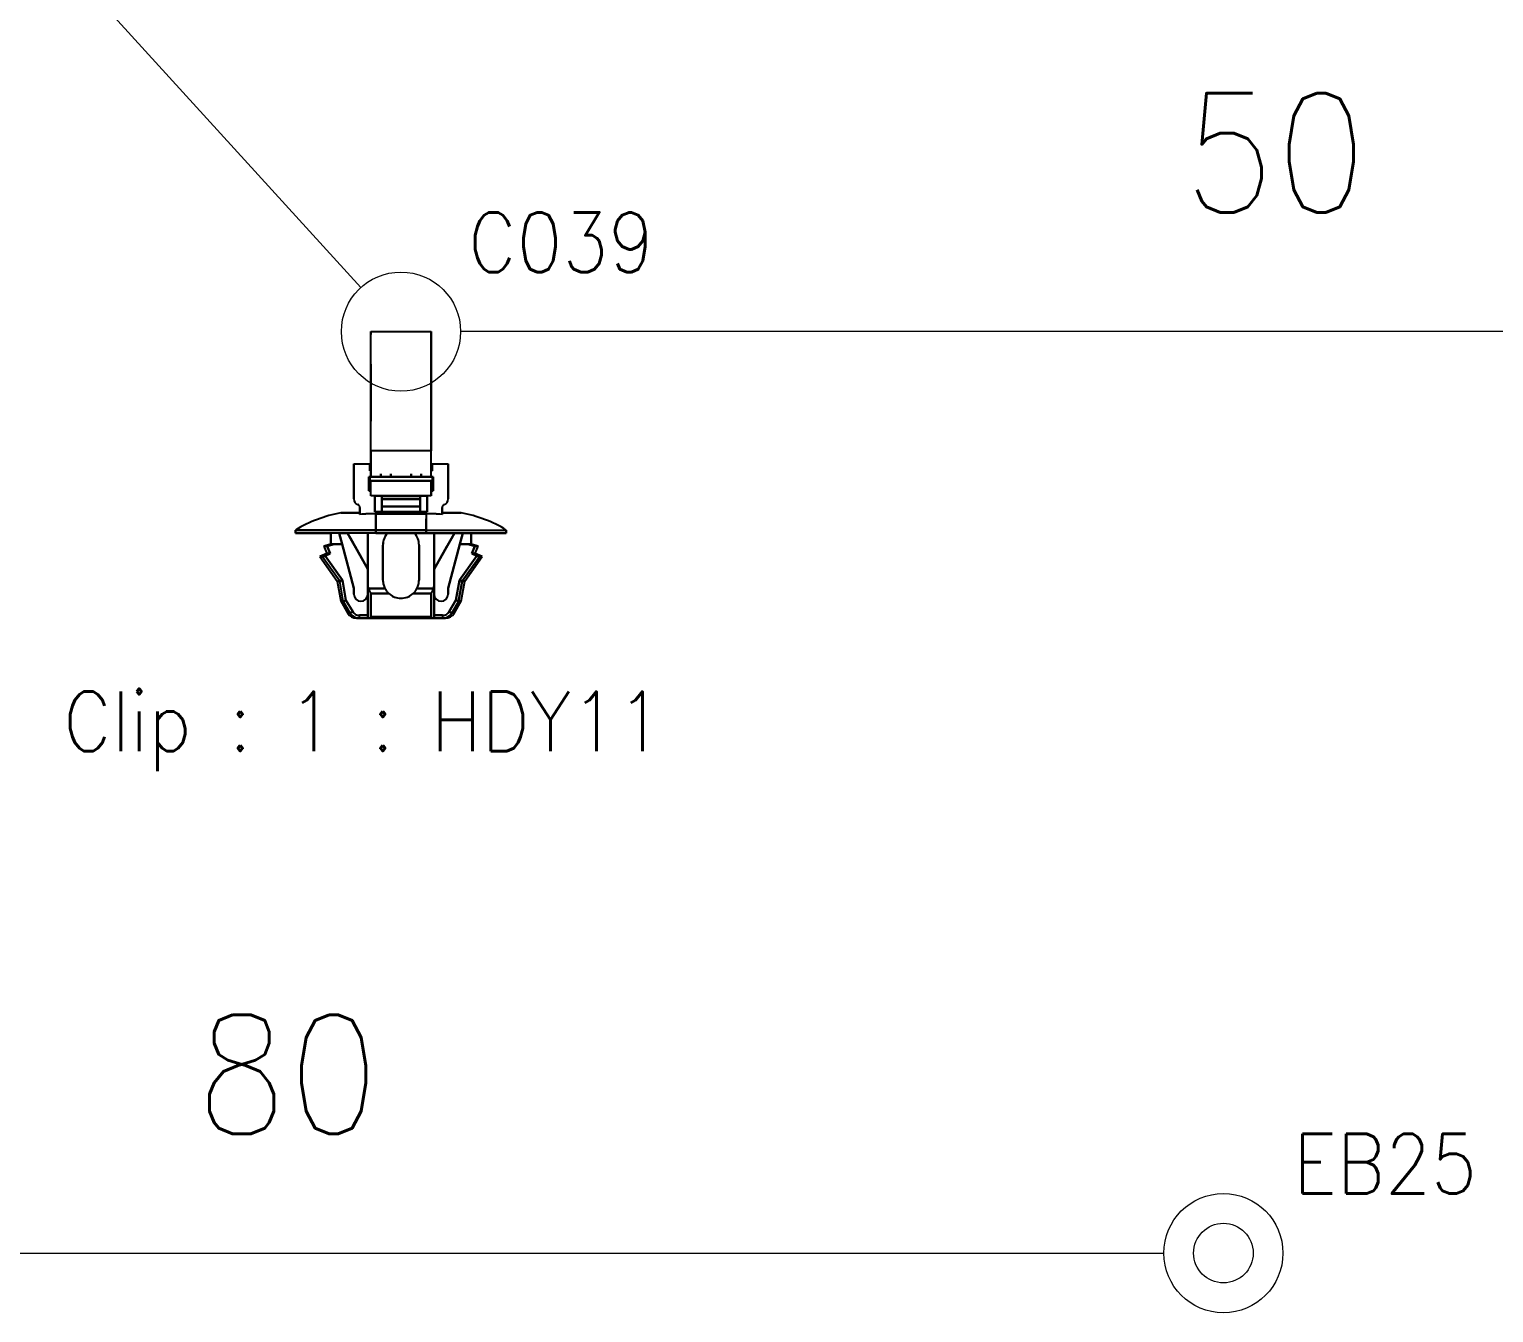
# Model space of a CAD drawing. Header units: inches. Extents: x 47316 to 59086, y 3141 to 11743.
# Drawn here: x 54144.2 to 54205.7, y 10043.7 to 10097.5 of the extents above; entities that cross this region are included whole.
import ezdxf

# ---------------------------------------------------------------- set-up
doc = ezdxf.new("R2010")
doc.units = ezdxf.units.IN
doc.header["$MEASUREMENT"] = 0
doc.styles.get("Standard").update_dxf_attribs({"font": ''})
doc.styles.get('Standard').set_extended_font_data('SimSun')
doc.linetypes.add('_VH_FELT_TAPE', pattern='A,0.4,-0.7,["FELT",Standard,S=0.3,R=0,X=-0.5,Y=-0.15],-0.7', length=1.8)

msp = doc.modelspace()

# ---------------------------------------------------------------- linework, layer by layer
at = {"color": 7, "ltscale": 0.378893}
msp.add_line((54158.546, 10079.812), (54158.546, 10084.812), dxfattribs=at)
at = {"color": 7, "ltscale": 0.15}
for p, q in [((54158.546, 10084.812), (54161.072, 10084.812)), ((54161.072, 10079.812), (54158.546, 10079.812)), ((54161.072, 10079.812), (54158.546, 10079.812)), ((54158.546, 10078.553), (54161.072, 10078.553)), ((54161.072, 10078.553), (54158.546, 10078.553)), ((54161.072, 10077.921), (54158.546, 10077.921)), ((54161.072, 10077.921), (54158.546, 10077.921)), ((54158.546, 10072.848), (54161.072, 10072.848)), ((54161.072, 10072.848), (54158.546, 10072.848))]:
    msp.add_line(p, q, dxfattribs=at)
at = {"color": 7, "ltscale": 0.0272}
msp.add_line((54158.546, 10084.698), (54158.546, 10084.812), dxfattribs=at)
at = {"color": 7, "ltscale": 0.37888}
msp.add_line((54158.546, 10079.812), (54158.546, 10084.812), dxfattribs=at)
at = {"color": 7, "ltscale": 0.027199}
msp.add_line((54158.546, 10084.812), (54158.546, 10084.699), dxfattribs=at)
at = {"color": 7, "ltscale": 0.378897}
msp.add_line((54161.072, 10084.812), (54161.072, 10079.812), dxfattribs=at)
at = {"color": 7, "ltscale": 0.215019}
msp.add_line((54161.072, 10081.375), (54161.072, 10084.812), dxfattribs=at)
at = {"color": 7, "ltscale": 0.315749}
msp.add_line((54161.072, 10084.812), (54161.072, 10080.244), dxfattribs=at)
at = {"color": 7, "ltscale": 0.378905}
msp.add_line((54161.072, 10079.812), (54161.072, 10084.812), dxfattribs=at)
at = {"color": 7, "ltscale": 0.315758}
msp.add_line((54161.072, 10084.812), (54161.072, 10080.244), dxfattribs=at)
at = {"color": 7, "ltscale": 0.179182}
msp.add_line((54161.072, 10081.547), (54161.072, 10084.564), dxfattribs=at)
at = {"color": 0, "linetype": '_VH_FELT_TAPE', "lineweight": 15, "ltscale": 5}
for p, q in [((54230.255, 10084.812), (54162.309, 10084.812)), ((54117.869, 10046.154), (54191.817, 10046.154))]:
    msp.add_line(p, q, dxfattribs=at)
at = {"color": 7, "ltscale": 0.142589}
msp.add_line((54158.546, 10083.453), (54158.546, 10081.051), dxfattribs=at)
at = {"color": 7, "ltscale": 0.142593}
msp.add_line((54158.546, 10081.051), (54158.546, 10083.452), dxfattribs=at)
at = {"color": 7, "ltscale": 0.026669}
for p, q in [((54161.072, 10081.547), (54161.072, 10081.098)), ((54161.072, 10081.098), (54161.072, 10081.547)), ((54161.072, 10081.375), (54161.072, 10080.926))]:
    msp.add_line(p, q, dxfattribs=at)
at = {"color": 7, "ltscale": 0.108633}
msp.add_line((54161.072, 10079.268), (54161.072, 10081.098), dxfattribs=at)
at = {"color": 7, "ltscale": 0.076392}
msp.add_line((54161.072, 10079.811), (54161.072, 10081.098), dxfattribs=at)
at = {"color": 7, "ltscale": 0.098454}
msp.add_line((54161.072, 10079.268), (54161.072, 10080.926), dxfattribs=at)
at = {"color": 7, "ltscale": 0.057913}
msp.add_line((54161.072, 10079.268), (54161.072, 10080.244), dxfattribs=at)
at = {"color": 7, "ltscale": 0.0644}
for p, q in [((54158.546, 10079.812), (54158.546, 10078.727)), ((54158.546, 10078.727), (54158.546, 10079.812)), ((54161.072, 10078.727), (54161.072, 10079.812)), ((54161.072, 10078.727), (54161.072, 10079.812))]:
    msp.add_line(p, q, dxfattribs=at)
at = {"color": 7, "ltscale": 0.039999}
for p, q in [((54157.831, 10079.268), (54158.504, 10079.268)), ((54157.831, 10079.268), (54158.504, 10079.268)), ((54161.114, 10079.268), (54161.788, 10079.268)), ((54161.114, 10079.268), (54161.788, 10079.268))]:
    msp.add_line(p, q, dxfattribs=at)
at = {"color": 7, "ltscale": 0.022501}
for p, q in [((54157.831, 10079.268), (54157.831, 10078.889)), ((54157.831, 10078.889), (54157.831, 10079.268)), ((54161.788, 10079.268), (54161.788, 10078.889)), ((54161.788, 10079.268), (54161.788, 10078.889))]:
    msp.add_line(p, q, dxfattribs=at)
at = {"color": 7, "ltscale": 0.0175}
for p, q in [((54158.504, 10079.268), (54158.504, 10078.974)), ((54158.504, 10078.974), (54158.504, 10079.268)), ((54161.114, 10079.268), (54161.114, 10078.974)), ((54161.114, 10079.268), (54161.114, 10078.974)), ((54161.114, 10078.974), (54161.114, 10079.268))]:
    msp.add_line(p, q, dxfattribs=at)
at = {"color": 7, "ltscale": 0.002499}
for p, q in [((54158.504, 10079.268), (54158.546, 10079.268)), ((54158.546, 10078.974), (54158.504, 10078.974)), ((54158.504, 10078.974), (54158.546, 10078.974)), ((54161.072, 10079.268), (54161.114, 10079.268)), ((54161.114, 10078.974), (54161.072, 10078.974)), ((54161.072, 10078.974), (54161.114, 10078.974)), ((54158.462, 10078.721), (54158.504, 10078.721)), ((54158.504, 10078.721), (54158.462, 10078.721)), ((54158.504, 10078.721), (54158.462, 10078.721)), ((54161.156, 10078.721), (54161.114, 10078.721)), ((54161.156, 10078.721), (54161.114, 10078.721)), ((54158.546, 10078.174), (54158.504, 10078.174)), ((54158.504, 10078.174), (54158.546, 10078.174)), ((54158.546, 10078.174), (54158.504, 10078.174)), ((54161.114, 10078.174), (54161.072, 10078.174)), ((54161.072, 10078.174), (54161.114, 10078.174)), ((54161.114, 10078.174), (54161.072, 10078.174))]:
    msp.add_line(p, q, dxfattribs=at)
at = {"color": 7, "ltscale": 2.6e-05}
for p, q in [((54158.504, 10079.268), (54158.504, 10079.268)), ((54161.114, 10079.268), (54161.114, 10079.268))]:
    msp.add_line(p, q, dxfattribs=at)
at = {"color": 7, "ltscale": 0.025}
for p, q in [((54161.788, 10078.847), (54161.788, 10079.268)), ((54158.967, 10078.727), (54159.388, 10078.727)), ((54158.967, 10078.727), (54159.388, 10078.727)), ((54160.23, 10078.727), (54160.651, 10078.727)), ((54160.23, 10078.727), (54160.651, 10078.727)), ((54160.23, 10078.721), (54160.651, 10078.721))]:
    msp.add_line(p, q, dxfattribs=at)
at = {"color": 7, "ltscale": 0.064999}
for p, q in [((54157.831, 10078.889), (54157.831, 10077.795)), ((54157.831, 10077.795), (54157.831, 10078.889)), ((54161.788, 10078.889), (54161.788, 10077.795)), ((54161.788, 10078.889), (54161.788, 10077.795))]:
    msp.add_line(p, q, dxfattribs=at)
at = {"color": 7, "ltscale": 0.035001}
for p, q in [((54158.462, 10078.132), (54158.462, 10078.721)), ((54158.462, 10078.132), (54158.462, 10078.721)), ((54158.462, 10078.721), (54158.462, 10078.132)), ((54161.156, 10078.721), (54161.156, 10078.132)), ((54161.156, 10078.132), (54161.156, 10078.721)), ((54160.862, 10076.364), (54160.862, 10076.953)), ((54160.862, 10076.364), (54160.862, 10076.953))]:
    msp.add_line(p, q, dxfattribs=at)
at = {"color": 7, "ltscale": 0.032501}
for p, q in [((54158.504, 10078.721), (54158.504, 10078.174)), ((54158.504, 10078.174), (54158.504, 10078.721)), ((54161.114, 10078.721), (54161.114, 10078.174)), ((54161.114, 10078.721), (54161.114, 10078.174))]:
    msp.add_line(p, q, dxfattribs=at)
at = {"color": 7, "ltscale": 0.154999}
for p, q in [((54161.114, 10078.721), (54158.504, 10078.721)), ((54158.504, 10078.721), (54161.114, 10078.721))]:
    msp.add_line(p, q, dxfattribs=at)
at = {"color": 7, "ltscale": 0.0375}
for p, q in [((54158.546, 10077.921), (54158.546, 10078.553)), ((54158.546, 10077.921), (54158.546, 10078.553)), ((54161.072, 10078.553), (54161.072, 10077.921)), ((54161.072, 10077.921), (54161.072, 10078.553))]:
    msp.add_line(p, q, dxfattribs=at)
at = {"color": 7, "ltscale": 0.0075}
for p, q in [((54158.967, 10078.847), (54158.967, 10078.721)), ((54158.967, 10078.721), (54158.967, 10078.847)), ((54159.388, 10078.721), (54159.388, 10078.847)), ((54159.388, 10078.847), (54159.388, 10078.721)), ((54160.23, 10078.847), (54160.23, 10078.721)), ((54160.23, 10078.721), (54160.23, 10078.847)), ((54160.651, 10078.721), (54160.651, 10078.847)), ((54160.651, 10078.847), (54160.651, 10078.721)), ((54155.389, 10076.49), (54155.389, 10076.364)), ((54155.389, 10076.364), (54155.389, 10076.49)), ((54158.757, 10076.364), (54158.757, 10076.49)), ((54158.757, 10076.49), (54158.757, 10076.364)), ((54160.862, 10076.49), (54160.862, 10076.364)), ((54160.862, 10076.364), (54160.862, 10076.49)), ((54164.23, 10076.49), (54164.23, 10076.364)), ((54164.23, 10076.364), (54164.23, 10076.49)), ((54158.067, 10072.785), (54158.067, 10072.911)), ((54158.067, 10072.785), (54158.067, 10072.911)), ((54161.199, 10072.785), (54161.199, 10072.911)), ((54161.551, 10072.911), (54161.551, 10072.785)), ((54161.551, 10072.911), (54161.551, 10072.785))]:
    msp.add_line(p, q, dxfattribs=at)
at = {"color": 7, "ltscale": 0.000368}
msp.add_line((54158.967, 10078.727), (54158.967, 10078.721), dxfattribs=at)
at = {"color": 7, "ltscale": 0.023056}
msp.add_line((54159, 10078.721), (54159.388, 10078.721), dxfattribs=at)
at = {"color": 7, "ltscale": 0.000322}
msp.add_line((54160.23, 10078.721), (54160.23, 10078.727), dxfattribs=at)
at = {"color": 7, "ltscale": 0.021939}
msp.add_line((54161.114, 10078.721), (54161.114, 10078.352), dxfattribs=at)
at = {"color": 7, "ltscale": 0.010562}
msp.add_line((54161.114, 10078.174), (54161.114, 10078.352), dxfattribs=at)
at = {"color": 7, "ltscale": 0.000629}
msp.add_line((54161.146, 10078.721), (54161.156, 10078.721), dxfattribs=at)
at = {"color": 7, "ltscale": 0.0625}
msp.add_line((54161.788, 10077.795), (54161.788, 10078.847), dxfattribs=at)
at = {"color": 7, "ltscale": 0.004999}
for p, q in [((54158.546, 10078.132), (54158.462, 10078.132)), ((54158.462, 10078.132), (54158.546, 10078.132)), ((54161.156, 10078.132), (54161.072, 10078.132)), ((54161.072, 10078.132), (54161.156, 10078.132))]:
    msp.add_line(p, q, dxfattribs=at)
at = {"color": 7, "ltscale": 0.040002}
for p, q in [((54158.715, 10077.248), (54158.715, 10077.921)), ((54158.715, 10077.248), (54158.715, 10077.921)), ((54158.715, 10077.921), (54158.715, 10077.248)), ((54160.904, 10077.921), (54160.904, 10077.248)), ((54160.904, 10077.248), (54160.904, 10077.921))]:
    msp.add_line(p, q, dxfattribs=at)
at = {"color": 7, "ltscale": 0.017502}
for p, q in [((54158.715, 10077.921), (54159.009, 10077.921)), ((54160.609, 10077.921), (54160.904, 10077.921))]:
    msp.add_line(p, q, dxfattribs=at)
at = {"color": 7, "ltscale": 0.00087}
for p, q in [((54159.009, 10077.907), (54159.009, 10077.921)), ((54159.009, 10077.921), (54159.009, 10077.907)), ((54160.609, 10077.907), (54160.609, 10077.921)), ((54160.609, 10077.921), (54160.609, 10077.907))]:
    msp.add_line(p, q, dxfattribs=at)
at = {"color": 7, "ltscale": 0.095001}
for p, q in [((54160.609, 10077.907), (54159.009, 10077.907)), ((54159.009, 10077.907), (54160.609, 10077.907)), ((54160.609, 10077.781), (54159.009, 10077.781)), ((54159.009, 10077.781), (54160.609, 10077.781)), ((54159.009, 10077.481), (54160.609, 10077.481)), ((54160.609, 10077.481), (54159.009, 10077.481)), ((54159.009, 10077.272), (54160.609, 10077.272))]:
    msp.add_line(p, q, dxfattribs=at)
at = {"color": 7, "ltscale": 0.007443}
for p, q in [((54159.009, 10077.781), (54159.009, 10077.907)), ((54159.009, 10077.907), (54159.009, 10077.781)), ((54160.609, 10077.781), (54160.609, 10077.907)), ((54160.609, 10077.907), (54160.609, 10077.781))]:
    msp.add_line(p, q, dxfattribs=at)
at = {"color": 7, "ltscale": 0.017839}
for p, q in [((54159.009, 10077.481), (54159.009, 10077.781)), ((54159.009, 10077.781), (54159.009, 10077.481)), ((54160.609, 10077.481), (54160.609, 10077.781)), ((54160.609, 10077.781), (54160.609, 10077.481))]:
    msp.add_line(p, q, dxfattribs=at)
at = {"color": 7, "ltscale": 0.023952}
msp.add_line((54160.609, 10077.518), (54160.609, 10077.921), dxfattribs=at)
at = {"color": 7, "ltscale": 0.002502}
msp.add_line((54161.072, 10078.132), (54161.072, 10078.174), dxfattribs=at)
at = {"color": 7, "ltscale": 0.047501}
for p, q in [((54158.083, 10077.205), (54157.283, 10077.205)), ((54157.283, 10077.205), (54158.083, 10077.205)), ((54162.335, 10077.205), (54161.535, 10077.205)), ((54161.535, 10077.205), (54162.335, 10077.205))]:
    msp.add_line(p, q, dxfattribs=at)
at = {"color": 7, "ltscale": 0.017476}
for p, q in [((54158.083, 10077.438), (54158.083, 10077.143)), ((54161.535, 10077.438), (54161.535, 10077.143))]:
    msp.add_line(p, q, dxfattribs=at)
at = {"color": 7, "ltscale": 0.017471}
for p, q in [((54158.083, 10077.143), (54158.083, 10077.438)), ((54161.535, 10077.143), (54161.535, 10077.438))]:
    msp.add_line(p, q, dxfattribs=at)
at = {"color": 7, "ltscale": 0.00369}
for p, q in [((54158.083, 10077.205), (54158.083, 10077.143)), ((54161.535, 10077.143), (54161.535, 10077.205))]:
    msp.add_line(p, q, dxfattribs=at)
at = {"color": 7, "ltscale": 0.129999}
for p, q in [((54160.904, 10077.248), (54158.715, 10077.248)), ((54158.715, 10077.248), (54160.904, 10077.248))]:
    msp.add_line(p, q, dxfattribs=at)
at = {"color": 7, "ltscale": 0.040569}
for p, q in [((54158.757, 10076.49), (54158.757, 10077.173)), ((54160.862, 10077.173), (54160.862, 10076.49))]:
    msp.add_line(p, q, dxfattribs=at)
at = {"color": 7, "ltscale": 0.125}
for p, q in [((54158.757, 10077.173), (54160.862, 10077.173)), ((54160.862, 10077.173), (54158.757, 10077.173)), ((54158.757, 10076.49), (54160.862, 10076.49)), ((54160.862, 10076.49), (54158.757, 10076.49)), ((54158.757, 10076.364), (54160.862, 10076.364)), ((54160.862, 10076.364), (54158.757, 10076.364))]:
    msp.add_line(p, q, dxfattribs=at)
at = {"color": 7, "ltscale": 0.040567}
for p, q in [((54158.757, 10077.173), (54158.757, 10076.49)), ((54160.862, 10077.173), (54160.862, 10076.49))]:
    msp.add_line(p, q, dxfattribs=at)
at = {"color": 7, "ltscale": 0.012407}
for p, q in [((54159.009, 10077.272), (54159.009, 10077.481)), ((54160.609, 10077.272), (54160.609, 10077.481))]:
    msp.add_line(p, q, dxfattribs=at)
at = {"color": 7, "ltscale": 0.013841}
for p, q in [((54159.009, 10077.481), (54159.009, 10077.248)), ((54160.609, 10077.248), (54160.609, 10077.481))]:
    msp.add_line(p, q, dxfattribs=at)
at = {"color": 7, "ltscale": 0.001447}
msp.add_line((54159.009, 10077.272), (54159.009, 10077.248), dxfattribs=at)
at = {"color": 7, "ltscale": 0.014789}
msp.add_line((54160.609, 10077.497), (54160.609, 10077.248), dxfattribs=at)
at = {"color": 7, "ltscale": 0.013786}
msp.add_line((54161.535, 10077.205), (54161.535, 10077.438), dxfattribs=at)
at = {"color": 7, "ltscale": 0.2}
for p, q in [((54155.389, 10076.49), (54158.757, 10076.49)), ((54158.757, 10076.49), (54155.389, 10076.49)), ((54160.862, 10076.49), (54164.23, 10076.49)), ((54160.862, 10076.49), (54164.23, 10076.49)), ((54158.757, 10076.364), (54155.389, 10076.364)), ((54158.757, 10076.364), (54155.389, 10076.364)), ((54160.862, 10076.364), (54164.23, 10076.364)), ((54164.23, 10076.364), (54160.862, 10076.364))]:
    msp.add_line(p, q, dxfattribs=at)
at = {"color": 7, "ltscale": 0.02751}
msp.add_line((54158.757, 10076.49), (54158.757, 10076.953), dxfattribs=at)
msp.add_line((54158.757, 10076.49), (54158.757, 10076.953), dxfattribs=at)
at = {"color": 7, "ltscale": 0.087396}
for p, q in [((54155.389, 10076.364), (54156.861, 10076.364)), ((54155.389, 10076.364), (54156.861, 10076.364)), ((54164.23, 10076.364), (54162.758, 10076.364))]:
    msp.add_line(p, q, dxfattribs=at)
at = {"color": 7, "ltscale": 0.018174}
msp.add_line((54156.862, 10075.9), (54156.568, 10075.816), dxfattribs=at)
at = {"color": 7, "ltscale": 0.018199}
for p, q in [((54157.004, 10075.9), (54156.71, 10075.816)), ((54156.71, 10075.816), (54157.004, 10075.9)), ((54162.614, 10075.9), (54162.909, 10075.816)), ((54162.909, 10075.816), (54162.614, 10075.9))]:
    msp.add_line(p, q, dxfattribs=at)
at = {"color": 7, "ltscale": 0.027499}
for p, q in [((54156.862, 10075.9), (54156.862, 10076.364)), ((54156.862, 10076.364), (54156.862, 10075.9)), ((54162.756, 10075.9), (54162.756, 10076.364)), ((54162.756, 10076.364), (54162.756, 10075.9))]:
    msp.add_line(p, q, dxfattribs=at)
at = {"color": 7, "ltscale": 0.00033}
for p, q in [((54156.868, 10075.9), (54156.862, 10075.9)), ((54162.756, 10075.9), (54162.751, 10075.9)), ((54156.694, 10075.5), (54156.7, 10075.5))]:
    msp.add_line(p, q, dxfattribs=at)
at = {"color": 7, "ltscale": 0.008441}
for p, q in [((54156.862, 10075.9), (54157.004, 10075.9)), ((54157.004, 10075.9), (54156.862, 10075.9)), ((54156.694, 10075.5), (54156.836, 10075.5))]:
    msp.add_line(p, q, dxfattribs=at)
at = {"color": 7, "ltscale": 0.008432}
msp.add_line((54157.004, 10075.9), (54156.862, 10075.9), dxfattribs=at)
at = {"color": 7, "ltscale": 0.000342}
for p, q in [((54156.862, 10075.9), (54156.868, 10075.9)), ((54162.75, 10075.9), (54162.756, 10075.9))]:
    msp.add_line(p, q, dxfattribs=at)
at = {"color": 7, "ltscale": 0.000286}
for p, q in [((54156.863, 10075.899), (54156.868, 10075.9)), ((54156.868, 10075.9), (54156.863, 10075.899))]:
    msp.add_line(p, q, dxfattribs=at)
at = {"color": 7, "ltscale": 0.002209}
msp.add_line((54156.905, 10075.9), (54156.868, 10075.9), dxfattribs=at)
at = {"color": 7, "ltscale": 0.003674}
for p, q in [((54156.868, 10075.9), (54156.93, 10075.9)), ((54162.689, 10075.9), (54162.75, 10075.9))]:
    msp.add_line(p, q, dxfattribs=at)
at = {"color": 7, "ltscale": 0.00434}
msp.add_line((54156.93, 10075.9), (54157.003, 10075.9), dxfattribs=at)
at = {"color": 7, "ltscale": 0.019785}
for p, q in [((54157.338, 10075.9), (54157.004, 10075.9)), ((54157.004, 10075.9), (54157.338, 10075.9)), ((54162.281, 10075.9), (54162.614, 10075.9)), ((54162.614, 10075.9), (54162.281, 10075.9))]:
    msp.add_line(p, q, dxfattribs=at)
at = {"color": 7, "ltscale": 0.020602}
for p, q in [((54157.214, 10076.364), (54157.561, 10076.364)), ((54157.214, 10076.364), (54157.561, 10076.364)), ((54162.404, 10076.364), (54162.057, 10076.364))]:
    msp.add_line(p, q, dxfattribs=at)
at = {"color": 7, "ltscale": 0.028456}
for p, q in [((54157.338, 10075.9), (54157.214, 10076.364)), ((54157.214, 10076.364), (54157.338, 10075.9)), ((54162.281, 10075.9), (54162.404, 10076.364)), ((54162.404, 10076.364), (54162.281, 10075.9))]:
    msp.add_line(p, q, dxfattribs=at)
at = {"color": 7, "ltscale": 0.11383}
for p, q in [((54157.831, 10074.048), (54157.338, 10075.9)), ((54157.338, 10075.9), (54157.831, 10074.048)), ((54161.788, 10074.048), (54162.281, 10075.9)), ((54162.281, 10075.9), (54161.788, 10074.048))]:
    msp.add_line(p, q, dxfattribs=at)
at = {"color": 7, "ltscale": 0.015242}
for p, q in [((54157.69, 10076.14), (54157.564, 10076.364)), ((54162.055, 10076.364), (54161.929, 10076.14))]:
    msp.add_line(p, q, dxfattribs=at)
at = {"color": 7, "ltscale": 0.015215}
msp.add_line((54157.564, 10076.364), (54157.69, 10076.141), dxfattribs=at)
at = {"color": 7, "ltscale": 0.02701}
msp.add_line((54157.69, 10076.141), (54157.913, 10075.745), dxfattribs=at)
at = {"color": 7, "ltscale": 0.026985}
for p, q in [((54157.913, 10075.745), (54157.69, 10076.14)), ((54161.929, 10076.14), (54161.705, 10075.745))]:
    msp.add_line(p, q, dxfattribs=at)
at = {"color": 7, "ltscale": 0.089999}
for p, q in [((54158.42, 10074.848), (54158.42, 10076.364)), ((54158.42, 10076.364), (54158.42, 10074.848)), ((54161.199, 10076.364), (54161.199, 10074.848)), ((54161.199, 10074.848), (54161.199, 10076.364))]:
    msp.add_line(p, q, dxfattribs=at)
at = {"color": 7, "ltscale": 0.0875}
for p, q in [((54159.051, 10075.858), (54159.051, 10074.385)), ((54159.051, 10074.385), (54159.051, 10075.858)), ((54159.051, 10074.385), (54159.051, 10075.858)), ((54160.567, 10074.385), (54160.567, 10075.858)), ((54160.567, 10075.858), (54160.567, 10074.385)), ((54162.756, 10076.364), (54164.23, 10076.364))]:
    msp.add_line(p, q, dxfattribs=at)
at = {"color": 7, "ltscale": 0.02697}
msp.add_line((54161.705, 10075.745), (54161.928, 10076.14), dxfattribs=at)
at = {"color": 7, "ltscale": 0.015289}
msp.add_line((54161.928, 10076.14), (54162.055, 10076.364), dxfattribs=at)
at = {"color": 7, "ltscale": 0.020749}
msp.add_line((54162.055, 10076.364), (54162.404, 10076.364), dxfattribs=at)
at = {"color": 7, "ltscale": 0.006299}
msp.add_line((54162.614, 10075.9), (54162.72, 10075.9), dxfattribs=at)
at = {"color": 7, "ltscale": 0.006305}
msp.add_line((54162.72, 10075.9), (54162.614, 10075.9), dxfattribs=at)
at = {"color": 7, "ltscale": 0.00329}
msp.add_line((54162.633, 10075.9), (54162.689, 10075.9), dxfattribs=at)
at = {"color": 7, "ltscale": 0.006641}
msp.add_line((54162.756, 10075.9), (54162.644, 10075.9), dxfattribs=at)
at = {"color": 7, "ltscale": 0.001825}
msp.add_line((54162.751, 10075.9), (54162.72, 10075.9), dxfattribs=at)
at = {"color": 7, "ltscale": 0.002142}
msp.add_line((54162.72, 10075.9), (54162.756, 10075.9), dxfattribs=at)
at = {"color": 7, "ltscale": 0.002136}
msp.add_line((54162.756, 10075.9), (54162.72, 10075.9), dxfattribs=at)
at = {"color": 7, "ltscale": 0.018183}
msp.add_line((54163.051, 10075.816), (54162.756, 10075.9), dxfattribs=at)
at = {"color": 7, "ltscale": 0.019025}
msp.add_line((54156.694, 10075.5), (54156.399, 10075.374), dxfattribs=at)
at = {"color": 7, "ltscale": 0.006177}
msp.add_line((54156.503, 10075.374), (54156.399, 10075.374), dxfattribs=at)
at = {"color": 7, "ltscale": 0.006165}
for p, q in [((54156.399, 10075.374), (54156.503, 10075.374)), ((54157.136, 10074.343), (54157.24, 10074.343)), ((54157.136, 10074.343), (54157.24, 10074.343))]:
    msp.add_line(p, q, dxfattribs=at)
at = {"color": 7, "ltscale": 0.075271}
for p, q in [((54156.399, 10075.374), (54157.136, 10074.343)), ((54157.24, 10074.343), (54156.503, 10075.374)), ((54163.115, 10075.374), (54162.378, 10074.343)), ((54162.378, 10074.343), (54163.115, 10075.374)), ((54162.482, 10074.343), (54163.219, 10075.374))]:
    msp.add_line(p, q, dxfattribs=at)
at = {"color": 7, "ltscale": 0.075264}
msp.add_line((54157.24, 10074.343), (54156.503, 10075.374), dxfattribs=at)
at = {"color": 7, "ltscale": 0.000925}
msp.add_line((54156.568, 10075.816), (54156.583, 10075.816), dxfattribs=at)
at = {"color": 7, "ltscale": 0.020195}
for p, q in [((54156.568, 10075.816), (54156.694, 10075.5)), ((54156.71, 10075.816), (54156.836, 10075.5)), ((54156.836, 10075.5), (54156.71, 10075.816)), ((54162.909, 10075.816), (54162.782, 10075.5)), ((54162.782, 10075.5), (54162.909, 10075.816)), ((54162.924, 10075.5), (54163.051, 10075.816))]:
    msp.add_line(p, q, dxfattribs=at)
at = {"color": 7, "ltscale": 0.000912}
for p, q in [((54156.583, 10075.816), (54156.568, 10075.816)), ((54162.924, 10075.5), (54162.909, 10075.5))]:
    msp.add_line(p, q, dxfattribs=at)
at = {"color": 7, "ltscale": 0.002823}
msp.add_line((54156.583, 10075.816), (54156.631, 10075.816), dxfattribs=at)
at = {"color": 7, "ltscale": 0.00282}
for p, q in [((54156.631, 10075.816), (54156.583, 10075.816)), ((54162.909, 10075.5), (54162.861, 10075.5))]:
    msp.add_line(p, q, dxfattribs=at)
at = {"color": 7, "ltscale": 0.013619}
for p, q in [((54156.836, 10075.5), (54156.625, 10075.41)), ((54156.625, 10075.41), (54156.836, 10075.5)), ((54162.782, 10075.5), (54162.993, 10075.41)), ((54162.993, 10075.41), (54162.782, 10075.5))]:
    msp.add_line(p, q, dxfattribs=at)
at = {"color": 7, "ltscale": 0.074459}
for p, q in [((54156.625, 10075.41), (54157.354, 10074.39)), ((54157.354, 10074.39), (54156.625, 10075.41)), ((54162.993, 10075.41), (54162.264, 10074.39)), ((54162.264, 10074.39), (54162.993, 10075.41))]:
    msp.add_line(p, q, dxfattribs=at)
at = {"color": 7, "ltscale": 0.004681}
for p, q in [((54156.631, 10075.816), (54156.71, 10075.816)), ((54156.71, 10075.816), (54156.631, 10075.816))]:
    msp.add_line(p, q, dxfattribs=at)
at = {"color": 7, "ltscale": 0.000327}
msp.add_line((54156.699, 10075.5), (54156.694, 10075.5), dxfattribs=at)
at = {"color": 7, "ltscale": 0.008429}
for p, q in [((54156.836, 10075.5), (54156.694, 10075.5)), ((54162.909, 10075.816), (54163.051, 10075.816))]:
    msp.add_line(p, q, dxfattribs=at)
at = {"color": 7, "ltscale": 0.001593}
msp.add_line((54156.726, 10075.5), (54156.699, 10075.5), dxfattribs=at)
at = {"color": 7, "ltscale": 0.003809}
msp.add_line((54156.7, 10075.5), (54156.764, 10075.5), dxfattribs=at)
at = {"color": 7, "ltscale": 0.004291}
msp.add_line((54156.764, 10075.5), (54156.836, 10075.5), dxfattribs=at)
at = {"color": 7, "ltscale": 0.064963}
msp.add_line((54157.882, 10075.8), (54158.42, 10074.848), dxfattribs=at)
at = {"color": 7, "ltscale": 0.061156}
for p, q in [((54158.42, 10074.848), (54157.913, 10075.745)), ((54161.705, 10075.745), (54161.199, 10074.848))]:
    msp.add_line(p, q, dxfattribs=at)
at = {"color": 7, "ltscale": 0.061161}
msp.add_line((54157.913, 10075.745), (54158.42, 10074.848), dxfattribs=at)
at = {"color": 7, "ltscale": 0.065039}
msp.add_line((54161.199, 10074.848), (54161.737, 10075.802), dxfattribs=at)
at = {"color": 7, "ltscale": 0.06116}
msp.add_line((54161.199, 10074.848), (54161.705, 10075.745), dxfattribs=at)
at = {"color": 7, "ltscale": 0.040697}
msp.add_line((54161.199, 10075.005), (54161.199, 10075.69), dxfattribs=at)
at = {"color": 7, "ltscale": 0.040701}
msp.add_line((54161.199, 10075.69), (54161.199, 10075.005), dxfattribs=at)
at = {"color": 7, "ltscale": 0.004715}
msp.add_line((54162.782, 10075.5), (54162.862, 10075.5), dxfattribs=at)
at = {"color": 7, "ltscale": 0.004687}
msp.add_line((54162.861, 10075.5), (54162.782, 10075.5), dxfattribs=at)
at = {"color": 7, "ltscale": 0.002832}
msp.add_line((54162.862, 10075.5), (54162.909, 10075.5), dxfattribs=at)
at = {"color": 7, "ltscale": 0.002869}
msp.add_line((54162.87, 10075.5), (54162.919, 10075.5), dxfattribs=at)
at = {"color": 7, "ltscale": 0.002856}
msp.add_line((54162.919, 10075.5), (54162.871, 10075.5), dxfattribs=at)
at = {"color": 7, "ltscale": 0.008438}
msp.add_line((54163.051, 10075.816), (54162.909, 10075.816), dxfattribs=at)
at = {"color": 7, "ltscale": 0.0009}
msp.add_line((54162.909, 10075.5), (54162.925, 10075.5), dxfattribs=at)
at = {"color": 7, "ltscale": 0.019}
msp.add_line((54163.219, 10075.374), (54162.925, 10075.5), dxfattribs=at)
at = {"color": 7, "ltscale": 0.002185}
msp.add_line((54162.981, 10075.816), (54163.018, 10075.816), dxfattribs=at)
at = {"color": 7, "ltscale": 0.005249}
msp.add_line((54163.203, 10075.374), (54163.114, 10075.374), dxfattribs=at)
at = {"color": 7, "ltscale": 0.005222}
msp.add_line((54163.203, 10075.374), (54163.115, 10075.374), dxfattribs=at)
at = {"color": 7, "ltscale": 0.000903}
msp.add_line((54163.218, 10075.374), (54163.203, 10075.374), dxfattribs=at)
at = {"color": 7, "ltscale": 0.000916}
msp.add_line((54163.218, 10075.374), (54163.203, 10075.374), dxfattribs=at)
at = {"color": 7, "ltscale": 4.3e-05}
msp.add_line((54163.219, 10075.374), (54163.218, 10075.374), dxfattribs=at)
at = {"color": 7, "ltscale": 4.9e-05}
msp.add_line((54163.219, 10075.374), (54163.218, 10075.374), dxfattribs=at)
at = {"color": 7, "ltscale": 0.039936}
for p, q in [((54158.42, 10074.175), (54158.42, 10074.848)), ((54158.42, 10074.848), (54158.42, 10074.175)), ((54161.199, 10074.848), (54161.199, 10074.175)), ((54161.199, 10074.175), (54161.199, 10074.848))]:
    msp.add_line(p, q, dxfattribs=at)
at = {"color": 7, "ltscale": 0.048712}
msp.add_line((54161.199, 10074.028), (54161.199, 10074.848), dxfattribs=at)
at = {"color": 7, "ltscale": 0.05076}
for p, q in [((54157.136, 10074.343), (54157.284, 10073.501)), ((54162.335, 10073.501), (54162.482, 10074.343))]:
    msp.add_line(p, q, dxfattribs=at)
at = {"color": 7, "ltscale": 0.050769}
msp.add_line((54157.39, 10073.501), (54157.24, 10074.343), dxfattribs=at)
at = {"color": 7, "ltscale": 0.002621}
for p, q in [((54157.284, 10074.36), (54157.243, 10074.343)), ((54157.243, 10074.343), (54157.284, 10074.36)), ((54162.375, 10074.343), (54162.335, 10074.36)), ((54162.335, 10074.36), (54162.375, 10074.343))]:
    msp.add_line(p, q, dxfattribs=at)
at = {"color": 7, "ltscale": 0.050773}
for p, q in [((54157.39, 10073.501), (54157.243, 10074.343)), ((54162.375, 10074.343), (54162.228, 10073.501)), ((54162.228, 10073.501), (54162.375, 10074.343))]:
    msp.add_line(p, q, dxfattribs=at)
at = {"color": 7, "ltscale": 0.000205}
for p, q in [((54157.287, 10074.362), (54157.284, 10074.36)), ((54157.284, 10074.36), (54157.287, 10074.362)), ((54162.335, 10074.36), (54162.331, 10074.362)), ((54162.331, 10074.362), (54162.335, 10074.36))]:
    msp.add_line(p, q, dxfattribs=at)
at = {"color": 7, "ltscale": 0.004321}
for p, q in [((54157.354, 10074.39), (54157.287, 10074.362)), ((54157.287, 10074.362), (54157.354, 10074.39)), ((54162.331, 10074.362), (54162.264, 10074.39)), ((54162.264, 10074.39), (54162.331, 10074.362))]:
    msp.add_line(p, q, dxfattribs=at)
at = {"color": 7, "ltscale": 0.051095}
for p, q in [((54157.354, 10074.39), (54157.502, 10073.542)), ((54157.502, 10073.542), (54157.354, 10074.39)), ((54162.264, 10074.39), (54162.116, 10073.542)), ((54162.116, 10073.542), (54162.264, 10074.39))]:
    msp.add_line(p, q, dxfattribs=at)
at = {"color": 7, "ltscale": 0.014999}
for p, q in [((54157.831, 10073.795), (54157.831, 10074.048)), ((54157.831, 10073.795), (54157.831, 10074.048)), ((54157.831, 10074.048), (54157.831, 10073.795)), ((54161.788, 10073.795), (54161.788, 10074.048)), ((54161.788, 10074.048), (54161.788, 10073.795))]:
    msp.add_line(p, q, dxfattribs=at)
at = {"color": 7, "ltscale": 0.082565}
for p, q in [((54158.42, 10074.175), (54158.42, 10072.785)), ((54158.42, 10072.785), (54158.42, 10074.175)), ((54161.199, 10072.785), (54161.199, 10074.175)), ((54161.199, 10074.175), (54161.199, 10072.785))]:
    msp.add_line(p, q, dxfattribs=at)
at = {"color": 7, "ltscale": 0.041339}
for p, q in [((54159.138, 10074.034), (54158.441, 10074.034)), ((54158.441, 10074.034), (54159.138, 10074.034)), ((54161.177, 10074.034), (54160.481, 10074.034)), ((54160.481, 10074.034), (54161.177, 10074.034))]:
    msp.add_line(p, q, dxfattribs=at)
at = {"color": 7, "ltscale": 0.002635}
for p, q in [((54158.441, 10074.034), (54158.457, 10073.992)), ((54161.162, 10073.992), (54161.177, 10074.034))]:
    msp.add_line(p, q, dxfattribs=at)
at = {"color": 7, "ltscale": 0.002634}
for p, q in [((54158.457, 10073.992), (54158.441, 10074.034)), ((54161.177, 10074.034), (54161.161, 10073.992))]:
    msp.add_line(p, q, dxfattribs=at)
at = {"color": 7, "ltscale": 0.008279}
msp.add_line((54161.199, 10073.888), (54161.199, 10074.028), dxfattribs=at)
at = {"color": 7, "ltscale": 0.006168}
for p, q in [((54162.378, 10074.343), (54162.482, 10074.343)), ((54162.482, 10074.343), (54162.378, 10074.343))]:
    msp.add_line(p, q, dxfattribs=at)
at = {"color": 7, "ltscale": 0.006219}
msp.add_line((54157.388, 10073.501), (54157.284, 10073.501), dxfattribs=at)
at = {"color": 7, "ltscale": 0.006223}
for p, q in [((54157.284, 10073.501), (54157.388, 10073.501)), ((54162.335, 10073.501), (54162.23, 10073.501)), ((54162.335, 10073.501), (54162.23, 10073.501))]:
    msp.add_line(p, q, dxfattribs=at)
at = {"color": 7, "ltscale": 0.034946}
for p, q in [((54157.284, 10073.501), (54157.582, 10072.994)), ((54162.037, 10072.994), (54162.335, 10073.501))]:
    msp.add_line(p, q, dxfattribs=at)
at = {"color": 7, "ltscale": 0.000128}
for p, q in [((54157.388, 10073.501), (54157.39, 10073.501)), ((54157.39, 10073.501), (54157.388, 10073.501)), ((54162.228, 10073.501), (54162.23, 10073.501))]:
    msp.add_line(p, q, dxfattribs=at)
at = {"color": 7, "ltscale": 0.034208}
for p, q in [((54157.68, 10073.004), (54157.388, 10073.501)), ((54161.938, 10073.004), (54162.23, 10073.501))]:
    msp.add_line(p, q, dxfattribs=at)
at = {"color": 7, "ltscale": 0.002806}
for p, q in [((54157.435, 10073.518), (54157.39, 10073.501)), ((54162.228, 10073.501), (54162.184, 10073.518))]:
    msp.add_line(p, q, dxfattribs=at)
at = {"color": 7, "ltscale": 0.00266}
for p, q in [((54157.39, 10073.501), (54157.433, 10073.516)), ((54162.186, 10073.516), (54162.228, 10073.501))]:
    msp.add_line(p, q, dxfattribs=at)
at = {"color": 7, "ltscale": 0.034163}
for p, q in [((54157.68, 10073.004), (54157.39, 10073.501)), ((54162.228, 10073.501), (54161.938, 10073.004))]:
    msp.add_line(p, q, dxfattribs=at)
at = {"color": 7, "ltscale": 0.004276}
for p, q in [((54157.435, 10073.517), (54157.502, 10073.542)), ((54157.502, 10073.542), (54157.435, 10073.518)), ((54162.184, 10073.518), (54162.116, 10073.542)), ((54162.116, 10073.542), (54162.184, 10073.517))]:
    msp.add_line(p, q, dxfattribs=at)
at = {"color": 7, "ltscale": 0.0329}
for p, q in [((54157.502, 10073.542), (54157.783, 10073.065)), ((54157.783, 10073.065), (54157.502, 10073.542)), ((54162.116, 10073.542), (54161.835, 10073.065)), ((54161.835, 10073.065), (54162.116, 10073.542))]:
    msp.add_line(p, q, dxfattribs=at)
at = {"color": 7, "ltscale": 0.057954}
for p, q in [((54158.546, 10072.848), (54158.546, 10073.824)), ((54158.546, 10073.824), (54158.546, 10072.848)), ((54161.072, 10073.824), (54161.072, 10072.848)), ((54161.072, 10072.848), (54161.072, 10073.824))]:
    msp.add_line(p, q, dxfattribs=at)
at = {"color": 7, "ltscale": 0.044711}
for p, q in [((54158.546, 10073.824), (54159.299, 10073.824)), ((54159.299, 10073.824), (54158.546, 10073.824)), ((54160.319, 10073.824), (54161.072, 10073.824)), ((54161.072, 10073.824), (54160.319, 10073.824))]:
    msp.add_line(p, q, dxfattribs=at)
at = {"color": 7, "ltscale": 0.000598}
msp.add_line((54159.299, 10073.824), (54159.292, 10073.831), dxfattribs=at)
at = {"color": 7, "ltscale": 0.001863}
msp.add_line((54160.341, 10073.845), (54160.319, 10073.824), dxfattribs=at)
at = {"color": 7, "ltscale": 0.000505}
msp.add_line((54160.319, 10073.824), (54160.326, 10073.83), dxfattribs=at)
at = {"color": 7, "ltscale": 0.005516}
msp.add_line((54161.199, 10073.795), (54161.199, 10073.888), dxfattribs=at)
at = {"color": 7, "ltscale": 0.052501}
msp.add_line((54161.199, 10072.911), (54161.199, 10073.795), dxfattribs=at)
at = {"color": 7, "ltscale": 0.00587}
msp.add_line((54157.582, 10072.993), (54157.68, 10073.004), dxfattribs=at)
at = {"color": 7, "ltscale": 0.005865}
for p, q in [((54157.68, 10073.004), (54157.582, 10072.993)), ((54162.036, 10072.993), (54161.938, 10073.004))]:
    msp.add_line(p, q, dxfattribs=at)
at = {"color": 7, "ltscale": 0.007092}
for p, q in [((54157.68, 10073.004), (54157.783, 10073.065)), ((54157.783, 10073.065), (54157.68, 10073.004)), ((54161.835, 10073.065), (54161.938, 10073.004)), ((54161.938, 10073.004), (54161.835, 10073.065))]:
    msp.add_line(p, q, dxfattribs=at)
at = {"color": 7, "ltscale": 0.007248}
msp.add_line((54158.067, 10072.785), (54157.945, 10072.785), dxfattribs=at)
at = {"color": 7, "ltscale": 0.001605}
msp.add_line((54157.979, 10072.785), (54157.952, 10072.785), dxfattribs=at)
at = {"color": 7, "ltscale": 0.006183}
msp.add_line((54157.963, 10072.785), (54158.067, 10072.785), dxfattribs=at)
at = {"color": 7, "ltscale": 0.004422}
msp.add_line((54158.067, 10072.785), (54157.993, 10072.785), dxfattribs=at)
at = {"color": 7, "ltscale": 0.012915}
msp.add_line((54157.993, 10072.785), (54158.21, 10072.785), dxfattribs=at)
at = {"color": 7, "ltscale": 0.020941}
for p, q in [((54158.067, 10072.911), (54158.42, 10072.911)), ((54158.42, 10072.911), (54158.067, 10072.911)), ((54158.067, 10072.785), (54158.42, 10072.785)), ((54158.42, 10072.785), (54158.067, 10072.785)), ((54161.551, 10072.911), (54161.199, 10072.911)), ((54161.199, 10072.911), (54161.551, 10072.911)), ((54161.199, 10072.785), (54161.551, 10072.785)), ((54161.551, 10072.785), (54161.199, 10072.785))]:
    msp.add_line(p, q, dxfattribs=at)
at = {"color": 7, "ltscale": 0.012512}
for p, q in [((54158.21, 10072.785), (54158.421, 10072.785)), ((54161.198, 10072.785), (54161.408, 10072.785))]:
    msp.add_line(p, q, dxfattribs=at)
at = {"color": 7, "ltscale": 0.000995}
for p, q in [((54158.42, 10072.785), (54158.437, 10072.785)), ((54158.437, 10072.785), (54158.42, 10072.785)), ((54161.182, 10072.785), (54161.199, 10072.785)), ((54161.199, 10072.785), (54161.182, 10072.785))]:
    msp.add_line(p, q, dxfattribs=at)
at = {"color": 7, "ltscale": 0.000399}
msp.add_line((54158.442, 10072.786), (54158.435, 10072.785), dxfattribs=at)
at = {"color": 7, "ltscale": 0.163214}
msp.add_line((54158.435, 10072.785), (54161.183, 10072.785), dxfattribs=at)
at = {"color": 7, "ltscale": 0.163013}
msp.add_line((54161.182, 10072.785), (54158.437, 10072.785), dxfattribs=at)
at = {"color": 7, "ltscale": 0.015717}
msp.add_line((54161.673, 10072.785), (54161.408, 10072.785), dxfattribs=at)
at = {"color": 7, "ltscale": 0.015729}
msp.add_line((54161.408, 10072.785), (54161.673, 10072.785), dxfattribs=at)
at = {"color": 7, "ltscale": 0.005864}
msp.add_line((54162.036, 10072.993), (54161.938, 10073.004), dxfattribs=at)
at = {"color": 0, "linetype": '_VH_FELT_TAPE', "lineweight": 15, "ltscale": 5}
msp.add_lwpolyline([(54117.083, 10130.79), (54142.602, 10103.694), (54158.125, 10086.659)], dxfattribs=at)
at = {"color": 7}
for points in [[(54159.299, 10073.824), (54159.45, 10073.718), (54159.536, 10073.678)], [(54160.083, 10073.678), (54160.169, 10073.718), (54160.319, 10073.824)], [(54157.68, 10073.004), (54157.752, 10072.913), (54157.845, 10072.844), (54157.952, 10072.8), (54158.067, 10072.785)], [(54157.68, 10073.004), (54157.737, 10072.928), (54157.808, 10072.866), (54157.911, 10072.813), (54158.067, 10072.785)], [(54161.551, 10072.785), (54161.667, 10072.8), (54161.775, 10072.844), (54161.867, 10072.913), (54161.938, 10073.004)], [(54161.551, 10072.785), (54161.665, 10072.8), (54161.772, 10072.842), (54161.849, 10072.895), (54161.938, 10073.004)]]:
    msp.add_lwpolyline(points, dxfattribs=at)
at = {"color": 0, "linetype": 'Continuous', "lineweight": 15}
for centre, radius in [((54159.809, 10084.812), 2.5), ((54194.317, 10046.154), 2.5), ((54194.317, 10046.154), 1.25)]:
    msp.add_circle(centre, radius, dxfattribs=at)
at = {"color": 7}
for centre, radius, start, end in [((54158.083, 10077.795), 0.253, 180, 250.52878), ((54158.083, 10077.795), 0.253, 179.99938, 250.52933), ((54161.535, 10077.795), 0.253, 289.47067, 0.00063), ((54161.535, 10077.795), 0.253, 289.47122, 0), ((54161.535, 10077.795), 0.253, 289.47059, 0.00055), ((54158.242, 10071.801), 5.489, 100.06433, 121.32658), ((54158.242, 10071.801), 5.489, 100.06433, 121.32658), ((54157.957, 10077.437), 0.127, 42.26917, 70.45689), ((54157.956, 10077.437), 0.127, 0.31556, 70.21322), ((54157.957, 10077.438), 0.126, 0.01905, 70.50932), ((54158.736, 10069.821), 7.352, 92.4656, 95.09803), ((54158.897, 10067.497), 9.681, 92.82582, 94.82483), ((54158.756, 10069.443), 7.73, 89.99372, 92.48929), ((54158.794, 10067.296), 9.877, 90.21741, 92.17036), ((54160.824, 10067.296), 9.877, 87.82965, 89.78259), ((54160.863, 10069.442), 7.731, 87.51085, 90.00611), ((54160.824, 10067.296), 9.877, 87.82965, 89.78259), ((54160.882, 10069.822), 7.351, 84.90179, 87.53454), ((54160.721, 10067.497), 9.681, 85.17517, 87.17418), ((54161.663, 10077.437), 0.127, 109.78678, 179.68444), ((54161.662, 10077.438), 0.126, 109.49027, 179.98054), ((54161.662, 10077.437), 0.127, 109.54466, 122.95746), ((54161.376, 10071.801), 5.489, 58.67343, 79.93567), ((54159.809, 10075.859), 0.757, 138.19182, 180.02562), ((54159.82, 10075.854), 0.769, 138.48521, 179.67294), ((54159.807, 10075.859), 0.756, 138.15455, 162.29646), ((54159.81, 10075.859), 0.757, 359.97561, 41.81866), ((54159.798, 10075.854), 0.769, 0.32706, 41.51479), ((54159.804, 10075.858), 0.763, 0.04843, 17.91343), ((54156.488, 10075.576), 0.203, 274.38921, 288.61835), ((54156.487, 10075.58), 0.206, 274.44161, 288.47785), ((54156.373, 10075.993), 0.635, 286.48269, 293.44544), ((54156.362, 10076.021), 0.665, 286.64102, 293.28495), ((54163.256, 10076.021), 0.665, 246.71641, 253.36569), ((54163.245, 10075.991), 0.633, 246.54772, 253.54197), ((54163.131, 10075.579), 0.205, 251.51628, 265.58003), ((54163.131, 10075.577), 0.204, 251.36901, 265.48204), ((54158.896, 10074.175), 0.476, 179.96208, 197.25188), ((54158.873, 10074.171), 0.453, 179.46073, 197.63345), ((54159.809, 10074.385), 0.758, 180.00045, 207.5793), ((54159.809, 10074.385), 0.758, 180.00023, 194.48358), ((54159.814, 10074.385), 0.763, 180.04823, 194.60816), ((54159.815, 10074.386), 0.764, 180.05597, 195.26815), ((54159.815, 10074.388), 0.764, 180.2495, 207.60295), ((54159.817, 10074.387), 0.765, 207.42513, 217.04797), ((54159.812, 10074.387), 0.761, 207.62657, 217.31194), ((54159.801, 10074.387), 0.765, 322.95203, 332.57487), ((54159.806, 10074.387), 0.761, 322.68806, 332.37343), ((54159.803, 10074.388), 0.764, 332.39705, 359.7505), ((54159.809, 10074.385), 0.758, 332.42069, 359.99956), ((54159.804, 10074.386), 0.763, 345.60919, 359.95117), ((54160.723, 10074.175), 0.476, 342.74812, 0.03792), ((54160.746, 10074.171), 0.453, 342.36347, 0.54301), ((54158.125, 10073.796), 0.295, 180.02454, 359.97546), ((54158.125, 10073.795), 0.295, 180.00789, 359.99212), ((54159.275, 10074.332), 0.886, 202.56691, 207.34235), ((54159.282, 10074.335), 0.894, 202.54644, 207.2781), ((54159.696, 10074.554), 1.362, 207.48589, 212.39785), ((54159.675, 10074.542), 1.337, 207.54216, 212.44811), ((54159.789, 10074.365), 0.73, 217.02723, 227.80148), ((54159.81, 10074.385), 0.759, 217.29702, 227.66623), ((54159.812, 10074.394), 0.767, 228.00076, 248.90155), ((54159.81, 10074.386), 0.759, 245.83724, 254.99704), ((54159.81, 10074.385), 0.758, 246.53322, 253.48916), ((54159.812, 10074.385), 0.758, 248.64582, 269.78798), ((54159.81, 10074.396), 0.769, 249.09881, 269.93401), ((54159.806, 10074.385), 0.758, 270.21203, 291.35418), ((54159.808, 10074.397), 0.769, 270.06564, 290.89906), ((54159.809, 10074.386), 0.759, 286.43481, 299.93114), ((54159.806, 10074.394), 0.767, 291.09952, 312.00448), ((54159.829, 10074.365), 0.73, 312.19852, 322.97278), ((54159.808, 10074.385), 0.759, 312.33376, 322.70297), ((54159.923, 10074.554), 1.361, 327.60181, 332.51439), ((54159.944, 10074.542), 1.337, 327.55164, 332.45804), ((54160.336, 10074.335), 0.894, 332.72272, 337.4531), ((54160.344, 10074.332), 0.886, 332.65799, 337.43288), ((54161.493, 10073.796), 0.295, 180.02454, 359.97546), ((54161.493, 10073.795), 0.295, 180.00789, 359.99212), ((54157.95, 10073.215), 0.43, 211.1525, 269.34265), ((54158.036, 10073.214), 0.294, 210.52892, 226.96533), ((54158.155, 10073.305), 0.443, 212.9072, 223.70291), ((54158.051, 10073.229), 0.315, 226.97644, 242.3479), ((54158.036, 10073.211), 0.292, 226.60635, 243.18927), ((54158.061, 10073.25), 0.338, 242.37989, 256.69587), ((54158.056, 10073.234), 0.321, 241.83953, 256.76125), ((54158.066, 10073.271), 0.36, 256.64604, 270.12295), ((54158.084, 10073.441), 0.53, 259.0695, 268.20905), ((54158.434, 10072.846), 0.0611, 272.66673, 292.2213), ((54158.434, 10072.846), 0.0615, 272.87695, 292.27225), ((54158.395, 10072.95), 0.172, 291.18182, 300.79787), ((54158.395, 10072.95), 0.172, 291.02989, 300.68309), ((54158.265, 10073.164), 0.423, 301.05122, 311.70229), ((54158.257, 10073.175), 0.436, 301.1803, 311.50628), ((54161.353, 10073.164), 0.422, 228.30511, 238.9783), ((54161.361, 10073.174), 0.435, 228.46706, 238.80891), ((54161.224, 10072.95), 0.172, 239.20529, 248.81672), ((54161.223, 10072.95), 0.172, 239.32222, 248.9686), ((54161.187, 10072.847), 0.0617, 245.4196, 266.57636), ((54161.185, 10072.846), 0.0611, 247.77675, 267.33301), ((54161.187, 10072.847), 0.0623, 245.41089, 266.316), ((54161.185, 10072.846), 0.0615, 247.7243, 267.12035), ((54161.535, 10073.441), 0.529, 271.76822, 280.88392), ((54161.552, 10073.271), 0.36, 269.88103, 283.31213), ((54161.557, 10073.25), 0.338, 283.26413, 297.58592), ((54161.563, 10073.233), 0.32, 283.24655, 298.15961), ((54161.668, 10073.215), 0.43, 270.65733, 328.8491), ((54161.582, 10073.212), 0.293, 296.81547, 313.34667), ((54161.568, 10073.229), 0.315, 297.61613, 312.98085), ((54161.582, 10073.214), 0.294, 312.99511, 329.46634), ((54161.462, 10073.306), 0.444, 316.29414, 327.05461)]:
    msp.add_arc(centre, radius, start, end, dxfattribs=at)

# ---------------------------------------------------------------- texts
at = {"color": 7, "linetype": '_VH_FELT_TAPE', "lineweight": 18, "ltscale": 5, "char_height": 5, "width": 8.57143, "attachment_point": 1}
for s, insert in [('\\Fromans.shx;\\W0.9000000000;\\T1.0000000000;\\o\\l50', (54192.639, 10094.812)), ('\\Fromans.shx;\\W0.9000000000;\\T1.0000000000;\\o\\l80', (54151.2, 10056.154))]:
    msp.add_mtext(s, dxfattribs=dict(at, insert=insert))
at = {"color": 21, "linetype": 'Continuous', "lineweight": 15, "char_height": 2.5, "attachment_point": 1}
for s, insert, width in [('\\Fromans.shx;\\W0.9000000000;\\T1.0000000000;\\o\\lC039', (54162.631, 10089.812), 8.67857), ('\\Fromans.shx;\\W0.9000000000;\\T1.0000000000;\\o\\lEB25', (54197.245, 10051.154), 8.57143)]:
    msp.add_mtext(s, dxfattribs=dict(at, insert=insert, width=width))
at = {"color": 42, "linetype": 'Continuous', "lineweight": 15, "insert": (54145.64, 10069.713), "char_height": 2.5, "width": 30.10714, "attachment_point": 1}
msp.add_mtext('\\Fromans.shx;\\W0.9000000000;\\T1.0000000000;\\o\\lClip : 1 : HDY11', dxfattribs=at)

doc.saveas('drawing.dxf')
